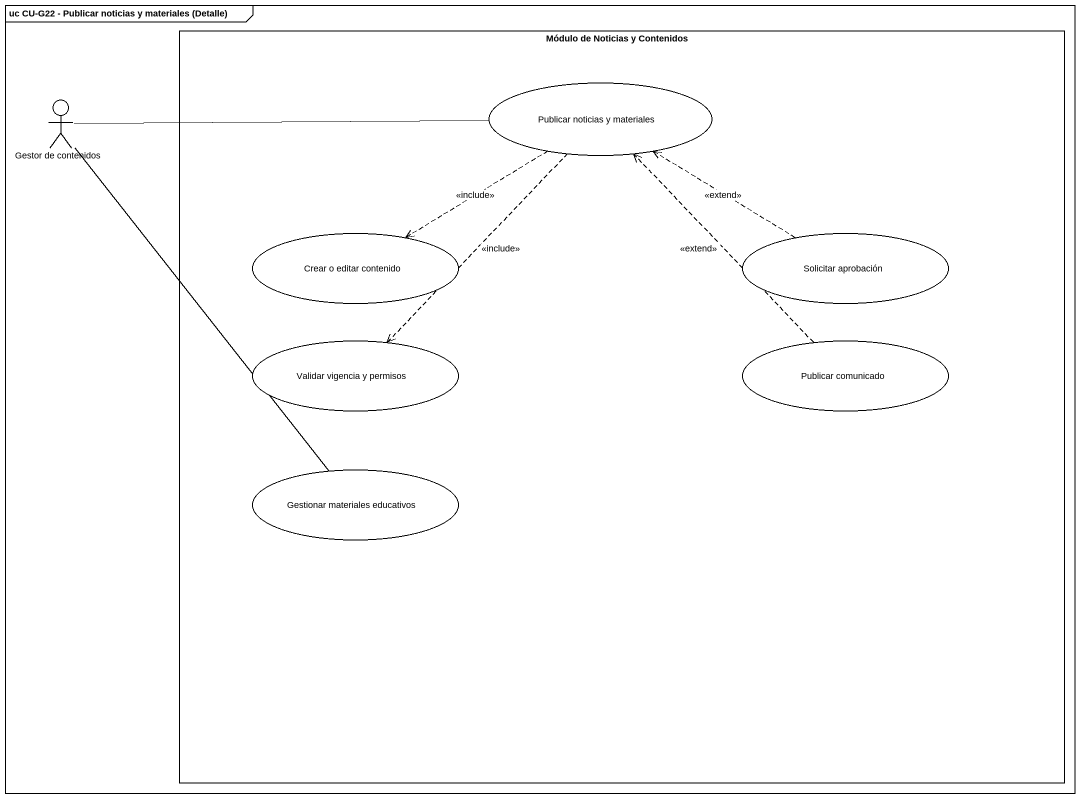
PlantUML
@startuml
mainframe uc CU-G22 - Publicar noticias y materiales (Detalle)
rectangle "Módulo de Noticias y Contenidos" as Módulo_de_Noticias_y {
  usecase "Publicar noticias y materiales" as Publicar_noticias_y
  usecase "Crear o editar contenido" as Crear_o_editar_contenido
  usecase "Solicitar aprobación" as Solicitar_aprobación
  usecase "Validar vigencia y permisos" as Validar_vigencia_y_permisos
  usecase "Publicar comunicado" as Publicar_comunicado
  usecase "Gestionar materiales educativos" as Gestionar_materiales
}
actor "Gestor de contenidos" as Gestor_de_contenidos
Publicar_noticias_y ..> Crear_o_editar_contenido : <<include>>
Publicar_noticias_y ..> Validar_vigencia_y_permisos : <<include>>
Gestor_de_contenidos -right- Publicar_noticias_y
Gestor_de_contenidos -- Gestionar_materiales
Solicitar_aprobación .up.> Publicar_noticias_y : <<extend>>
Publicar_comunicado .up.> Publicar_noticias_y : <<extend>>
@enduml
